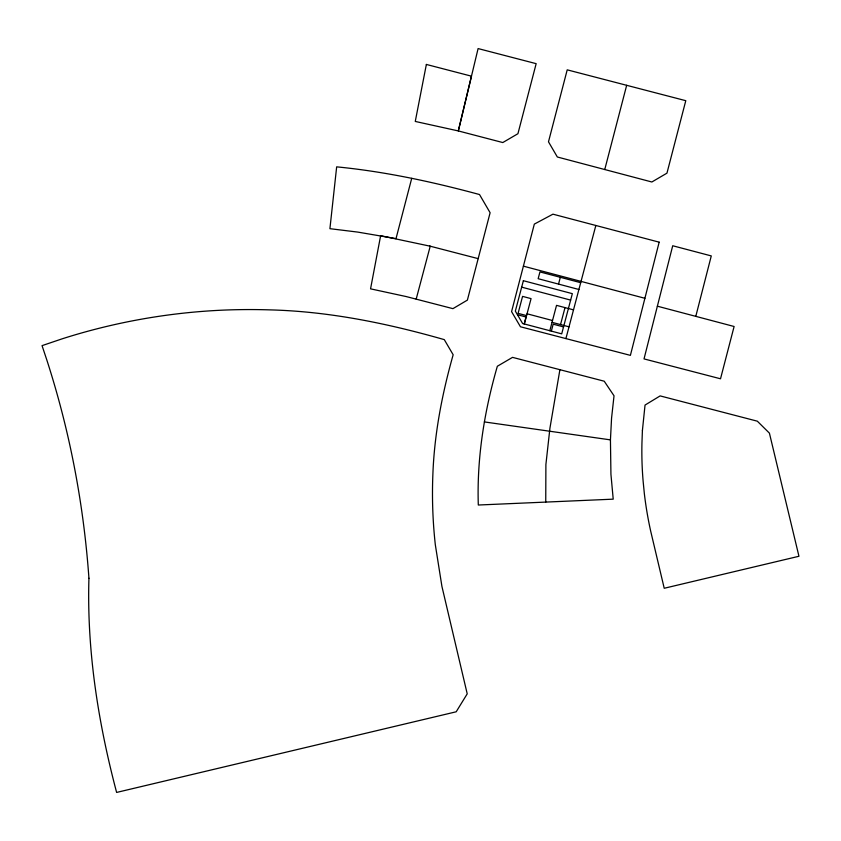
<?xml version="1.0" encoding="UTF-8"?>
<svg xmlns="http://www.w3.org/2000/svg" width="841" height="841" viewBox="0 0 841 841"><rect width="100%" height="100%" fill="white"/><g stroke="black" fill="none" stroke-linecap="round" stroke-linejoin="round"><path stroke-width="1.26" d="M610.44 439.875L610.934 474.261L613.215 499.155L478.308 505.02C476.752 458.082 484.321 411.26 497.346 366.255L512.526 357.362L604.227 381.215L614.025 395.796L611.565 418.124L610.44 439.875L484.353 421.919M559.906 369.693L549.93 428.174L545.893 464.558L545.746 502.077M657.368 306.187L644.027 358.907L720.516 378.786L734.109 326.497L657.368 306.187L672.716 245.751L711.276 255.916L695.791 316.353M411.722 178.313L396.016 238.613L357.698 232.084L329.914 228.678L336.663 166.854C385.031 171.564 432.652 181.856 479.507 194.534L490.114 212.731L467.386 300.111L452.921 308.647L406.203 296.568L370.555 288.841L380.637 235.701L430.224 246.203L416.179 299.133M604.753 169.525L626.671 85.309L685.783 100.689L666.955 173.151L651.859 181.992L557.341 156.994L548.49 141.814L567.212 69.845L626.671 85.309M524.185 323.932L526.014 316.994L517.457 314.723M524.364 323.974L531.06 298.629L522.576 296.379L518.088 313.357L526.571 315.606M558.529 284.09L560.327 277.299M549.825 330.713L556.532 305.357L573.509 309.856M551.349 331.112L553.178 324.174L563.544 326.918M560.527 324.584L565.015 307.606M565.909 338.576L595.838 225.483M429.53 246.024L478.172 258.639M523.407 266.155L644.9 298.292M580.7 282.692L539.954 271.916L538.156 278.707L578.902 289.483M521.672 287.149L570.64 300.1M527.055 313.788L552.516 320.526M552.043 322.334L569.021 326.834M88.936 578.251C86.76 650.598 98.176 722.65 116.615 792.432L456.19 711.791L467.218 693.846L441.924 586.408L435.323 544.779A467.239 467.239 0 0 1 432.863 474.681C434.313 434.009 442.124 393.861 453.162 354.765L444.279 339.627C387.438 323.365 329.02 311.359 269.751 309.877A631.107 631.107 0 0 0 227.638 309.951C182.003 311.612 136.568 318.361 92.415 330.008A589.867 589.867 0 0 0 62.066 338.86L42.05 345.64L46.76 359.79A912.79 912.79 0 0 1 64.988 424.169C77.309 474.734 85.246 526.34 88.936 578.251M642.408 430.497L641.946 443.133A349.782 349.782 0 0 0 643.113 481.031L644.343 493.604A374.508 374.508 0 0 0 650.661 531.018L664.222 588.269L798.95 556.269L769.41 433.126L757.331 421.183L660.143 395.901L645.036 405.068L642.408 430.497M426.366 64.442L415.265 121.44L458.324 130.933L502.792 142.549L517.93 133.708L536.159 63.664L478.098 48.568L458.324 130.933L471.465 76.174L426.366 64.442M659.165 242.166L630.393 355.365L520.463 326.771L511.57 311.633L534.329 224.105L552.947 214.171L659.165 242.166M523.375 280.705L515.344 311.117L522.618 323.522L561.704 333.856L572.343 293.656L523.375 280.705"/></g></svg>
